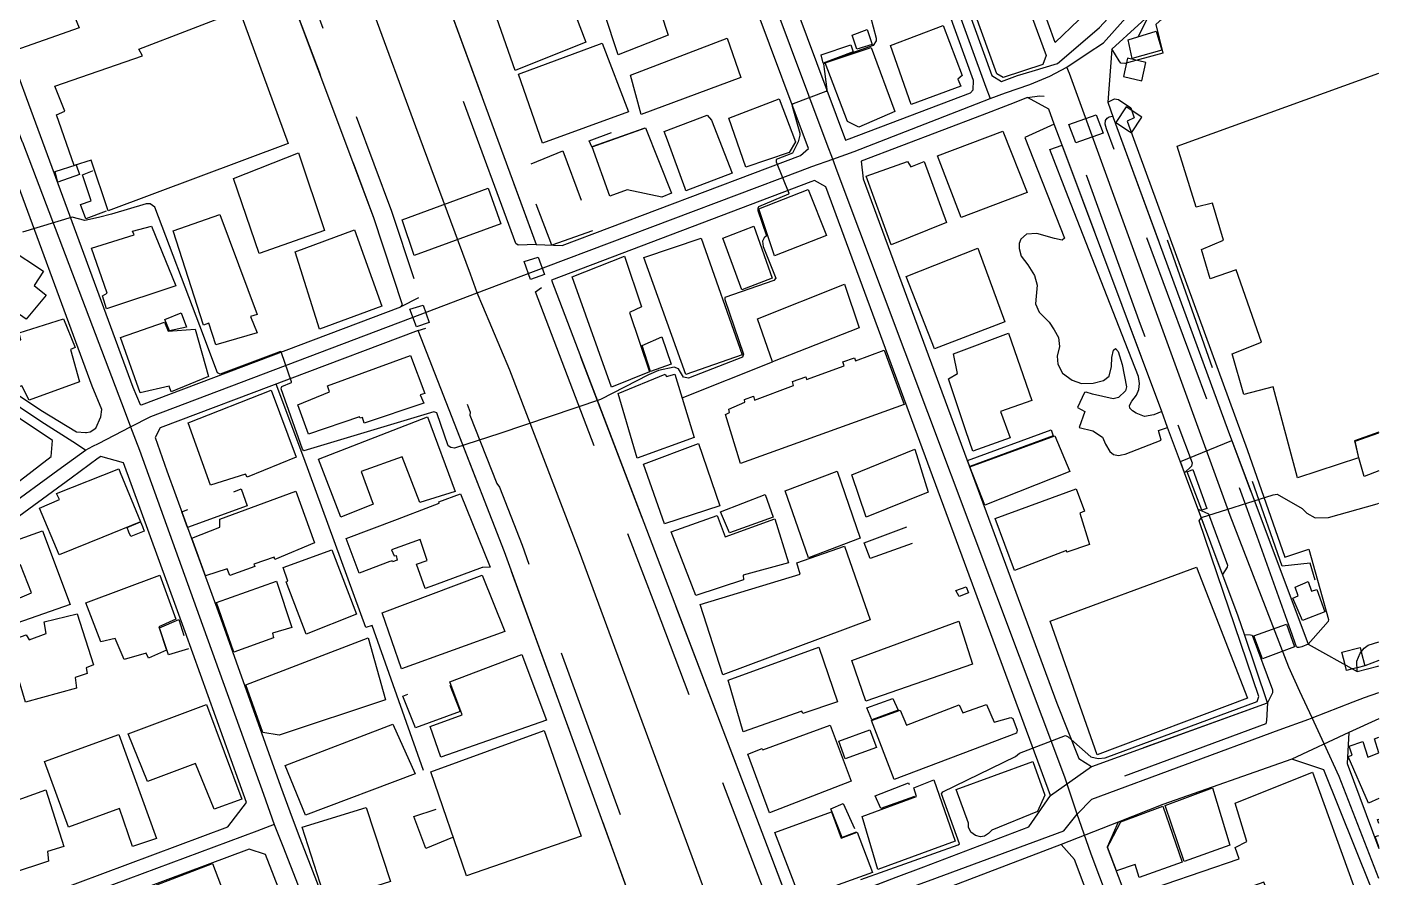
# Model space of a CAD drawing. Header units: millimetres. Extents: x 198785 to 203305, y 542885 to 545889.
# Drawn here: x 203008.6 to 203295.4, y 544906.7 to 545087.1 of the extents above; entities that cross this region are included whole.
import ezdxf

# ---------------------------------------------------------------- set-up
doc = ezdxf.new("R2010")
doc.units = ezdxf.units.MM
for name, pattern in [('FENCE_25K', [54.3, 28.7, -9.2, -16.4]), ('HIDDEN_BULD_25K', [28.8, 18.4, -10.4]), ('HIDDEN_IN_25K', [56.5, 36.5, -20])]:
    doc.linetypes.add(name, pattern=pattern)
for name, color, linetype in [('A0013114', 253, 'Continuous'), ('A0013117', 253, 'Continuous'), ('A0013118', 253, 'Continuous'), ('A0023214', 253, 'Continuous'), ('A0023217', 253, 'Continuous'), ('A0033324', 253, 'Continuous'), ('A0043325', 253, 'Continuous'), ('A0053326', 253, 'Continuous'), ('B0014111', 253, 'Continuous'), ('B0014112', 253, 'Continuous'), ('B0014113', 253, 'Continuous'), ('B0014114', 253, 'Continuous'), ('B0014115', 253, 'Continuous'), ('B0014116', 253, 'Continuous'), ('B0014118', 253, 'Continuous'), ('B0024120', 253, 'Continuous'), ('B0024127', 253, 'Continuous'), ('C0076117', 253, 'Continuous'), ('F0017111', 253, 'Continuous'), ('F0017114', 253, 'Continuous'), ('F0047224', 253, 'Continuous')]:
    doc.layers.add(name, color=color, linetype=linetype)

msp = doc.modelspace()

# ---------------------------------------------------------------- linework, layer by layer
at = {"layer": 'A0013114'}
for points in [[(203088.26, 545028.24), (203082.2, 545046.69), (203058.58, 545109.68), (203055.9, 545116.84), (203033.94, 545175.4)], [(203087.15, 545121.34), (203116.6, 545041.01)], [(203221.81, 545077.79), (203227.18, 545079.38), (203234.54, 545085.72)], [(203238.71, 545082.46), (203237.88, 545071.23), (203239, 545067.93), (203263.18, 545002.1), (203280.34, 544956.3), (203290.77, 544950.47), (203295.11, 544951.61), (203295.37, 544951.71)], [(203231.74, 544932.05), (203234.42, 544930.33), (203234.45, 544930.36), (203271.77, 544943.86), (203266.85, 544958.3), (203265.49, 544962.21), (203254.16, 544992.6), (203250.56, 545002.24), (203249.31, 545005.59), (203228.17, 545062.11), (203226.52, 545066.53), (203225.33, 545069.72), (203220.86, 545072.16)], [(203119.83, 545033.48), (203170.7, 544900.08), (203173.75, 544899.5), (203193, 544906.85), (203198.82, 544909.07), (203221.11, 544917.58), (203225.74, 544924.18)], [(203141.73, 544888.42), (203109.86, 544975.88), (203099.9, 545001.44), (203091.58, 545022.8)], [(203295.37, 544940.47), (203289.01, 544937.57)], [(203276.9, 544931.9), (203249.54, 544922.32), (203240.03, 544918.55), (203237.71, 544913.25)], [(203230.79, 544910.63), (203227.98, 544913.78), (203200.75, 544903.4)]]:
    msp.add_lwpolyline(points, dxfattribs=at)
at = {"layer": 'A0013117'}
for points in [[(203116.6, 545041.01), (203122.16, 545040.78), (203172.66, 545059.89), (203174.35, 545061.35), (203152.16, 545120.8), (203150.98, 545123.96), (203149.01, 545129.27), (203127.32, 545187.61), (203124.04, 545196.45), (203123.38, 545198.22), (203119.25, 545208.66), (203094.98, 545199.28), (203109.57, 545158.8), (203116.11, 545140.68), (203118.05, 545135.28), (203088.24, 545124.48), (203087.15, 545121.34)], [(203033.94, 545175.4), (203033.14, 545175.55), (203001.26, 545163.74), (202990.56, 545159.78), (202990.48, 545159.75), (202983.65, 545157.56), (202978.44, 545155.65), (202977.57, 545155.39), (202977.26, 545155.13), (202976.87, 545154.51), (202983.64, 545136.58), (202986.64, 545128.62), (202989.61, 545120.96), (203007.07, 545075.84), (203008.4, 545072.22), (203011.38, 545064.14), (203031.04, 545010.76), (203032.59, 545007.12), (203032.87, 545007.05), (203087.93, 545027.84), (203088.26, 545028.24)], [(203234.54, 545085.72), (203236.07, 545087.04), (203241.53, 545092.98), (203234.51, 545112.28), (203221.7, 545144.31), (203220.87, 545145.16), (203218, 545146.27), (203193.95, 545137.23), (203193.03, 545132.69), (203213.26, 545076.84), (203215.28, 545075.62), (203218.68, 545076.86), (203221.81, 545077.79)], [(203182.22, 545063.14), (203183.03, 545063.41), (203208.76, 545073.19), (203209.29, 545073.81), (203209.39, 545075.8), (203189.36, 545131.07), (203188.84, 545131.9), (203185.69, 545134.08), (203161.81, 545124.87), (203160, 545122.66), (203182.22, 545063.14)], [(203295.37, 545112.62), (203284.26, 545108.37), (203280.23, 545106.82), (203277.09, 545105.55), (203266.7, 545101.36), (203256.18, 545097.32), (203250.47, 545093.48), (203247.37, 545090.37), (203246.42, 545089.42), (203244.3, 545087.5), (203238.71, 545082.46)], [(203220.86, 545072.16), (203217.08, 545070.72), (203211.22, 545068.48), (203185.58, 545058.7), (203185.95, 545054.94), (203227.03, 544943.8), (203231.74, 544932.05)], [(203021.25, 545001.18), (203022.01, 545001.33), (203023.21, 545002.11), (203024.3, 545004.46), (203024.5, 545006.07), (203022.43, 545010.99), (203003.84, 545061.44), (202999.28, 545063.25), (202990.43, 545059.47), (202984.55, 545051.92), (202971.75, 545035.42), (202972.67, 545031.96), (202995.81, 545016.4), (203011.57, 545005.89), (203019.08, 545001.28), (203021.02, 545001.13), (203021.25, 545001.18)], [(202979.86, 544971.02), (203007.21, 544991.07), (203013.73, 544996.09), (203014, 544999.47), (202993.59, 545013.08), (202970.38, 545028.68), (202962.35, 545034.08), (202933.75, 545053.31), (202930.28, 545052.62), (202908.1, 545019.66), (202907.9, 545018.66), (202908.04, 545017.67), (202960.93, 544981.8), (202975.55, 544971.11), (202979.86, 544971.02)], [(203225.74, 544924.18), (203178.04, 545053.26), (203175.65, 545054.58), (203174.89, 545054.32), (203119.83, 545033.48)], [(203091.58, 545022.8), (203036.85, 545002.14), (203035.81, 545000.08), (203038.24, 544993.03), (203049.69, 544961.64), (203062.4, 544926.19), (203064.82, 544919.43), (203066.48, 544915.15), (203072.7, 544899.1), (203083.23, 544872.26), (203089.44, 544870.33), (203091.06, 544870.75), (203141.55, 544887.85), (203141.73, 544888.42)], [(202987.48, 544893.81), (203051.22, 544917.56), (203055.14, 544922.73), (203042.17, 544958.92), (203029.11, 544994.72), (203024.24, 544996.11), (203023.73, 544995.74), (203017.96, 544991.51), (202983.85, 544966.5), (202978.37, 544962.49), (202976.05, 544960.79), (202965.3, 544952.89), (202964.74, 544949.14), (202980.42, 544905.66), (202983.73, 544895.79), (202987.48, 544893.81)], [(203289.01, 544937.57), (203288.62, 544930.95), (203295.37, 544912.99)], [(203295.37, 544900.57), (203293.65, 544904.86), (203283.7, 544929.63), (203276.9, 544931.9)], [(202966.27, 544821.95), (202967.46, 544822.29), (202973.97, 544824.12), (202977.53, 544825.47), (203006.92, 544836.61), (203017.28, 544840.54), (203043.76, 544850.57), (203047.89, 544852.14), (203050.71, 544853.23), (203073.54, 544862.04), (203075.77, 544866.68), (203070.92, 544881.74), (203065.24, 544896.19), (203059.23, 544911.72), (203055.73, 544912.84), (202989.71, 544888.24), (202983.91, 544886.08), (202978.21, 544884.01), (202946.53, 544872.49), (202946.02, 544869.95), (202963.77, 544822.85), (202966.27, 544821.95)], [(203237.71, 544913.25), (203258.62, 544858.26), (203261.17, 544851.55), (203288.13, 544778.93)], [(203200.75, 544903.4), (203199.42, 544899.52), (203219.14, 544844.79), (203222.74, 544843.22), (203250.62, 544853.43), (203251.35, 544855.88), (203230.79, 544910.63)]]:
    msp.add_lwpolyline(points, dxfattribs=at)
at = {"layer": 'A0013118'}
for points in [[(203295.37, 545106.37), (203294.31, 545105.97), (203292.64, 545109.17), (203256.18, 545095), (203248.04, 545087.66), (203249.55, 545081.61), (203241.45, 545079.38), (203240.64, 545079.48), (203240.29, 545079.94), (203238.75, 545082.49)], [(203237.88, 545071.23), (203239.27, 545071.9), (203240.11, 545071.8), (203242.75, 545069.97), (203243.48, 545067.87), (203241.97, 545067.18), (203267.4, 544997.56), (203275.38, 544974.73), (203280.47, 544976.4), (203284.69, 544961.48), (203284.61, 544961.1), (203280.34, 544956.3)], [(203226.52, 545066.53), (203220.23, 545063.68), (203228.67, 545042.39), (203228.2, 545041.92), (203226.55, 545042.32), (203222.82, 545043.35), (203220.63, 545043.25), (203219.45, 545042.13), (203219.05, 545041.21), (203219.04, 545040.19), (203219.51, 545038.56), (203220.9, 545036.7), (203222.34, 545034.48), (203222.91, 545032.39), (203222.7, 545030.04), (203222.55, 545028.48), (203223.33, 545026.69), (203225.45, 545024.54), (203226.5, 545022.92), (203227.42, 545021.32), (203227.61, 545019.42), (203227.09, 545017.38), (203227.26, 545015.62), (203228.27, 545013.73), (203230.32, 545012.26), (203232.26, 545011.57), (203234.76, 545011.66), (203236.96, 545012.21), (203238.13, 545013.1), (203238.63, 545015.13), (203238.69, 545017.09), (203239.05, 545018.59), (203239.48, 545018.98), (203240.08, 545018.35), (203240.9, 545015.56), (203241.86, 545010.83), (203241.63, 545010), (203240.16, 545008.62), (203239.01, 545008.31), (203234.62, 545009.3), (203233.27, 545009.7), (203232.93, 545009.67), (203231.44, 545006.45), (203232.96, 545005.6), (203231.82, 545002.22), (203234.68, 545001.55), (203236.76, 545000.19), (203237.38, 544998.68), (203238.28, 544997.13), (203239.08, 544996.49), (203240.1, 544996.28), (203240.47, 544996.33), (203240.76, 544996.43), (203241.57, 544996.6), (203249.2, 544999.55), (203248.59, 545001.61), (203250.56, 545002.24)], [(203249.31, 545005.59), (203247.64, 545004.91), (203245.65, 545004.54), (203243.86, 545005.23), (203243.1, 545005.73), (203242.52, 545006.31), (203242.45, 545006.88), (203242.93, 545007.83), (203243.94, 545009.08), (203244.46, 545010.3), (203244.59, 545011.58), (203244.4, 545013.04), (203241.54, 545020.25), (203229.49, 545051.15), (203225.56, 545061.15), (203228.17, 545062.11)], [(203290.77, 544950.47), (203290.66, 544952.7), (203291.38, 544954.35), (203292.27, 544955.45), (203293.08, 544956.04), (203295.37, 544956.81)]]:
    msp.add_lwpolyline(points, dxfattribs=at)
at = {"layer": 'A0023214'}
for points in [[(203157.39, 544890.48), (203156.02, 544894.17), (203125.83, 544975.88), (203111, 545014.36), (203105.28, 545027.98), (203104.11, 545030.77), (203102.65, 545034.72), (203091.1, 545065.99), (203072.81, 545115.49), (203071.04, 545120.27), (203070.34, 545122.16), (203069.23, 545125.18), (203048.3, 545181.26), (203046.89, 545185.14), (203045.5, 545188.97), (203024, 545248.21), (203019.43, 545260.34), (203016.95, 545266.91), (203015.61, 545270.56), (203009.85, 545286.29), (203004.11, 545300.49), (202996.92, 545318.28)], [(203281.2, 544940.68), (203278.62, 544946.25), (203276.24, 544951.41), (203263.83, 544983.55), (203229.77, 545077.3), (203229.18, 545078.66)], [(203281.2, 544940.68), (203289.89, 544944.03), (203292.32, 544944.97), (203295.37, 544946.07)], [(203157.39, 544890.48), (203171.93, 544895.85), (203194.08, 544904.01), (203195.74, 544904.62), (203199.82, 544906.13), (203228.52, 544916.71), (203231.38, 544920.24), (203234.48, 544923.43), (203274.24, 544938.1), (203280.49, 544940.4), (203281.2, 544940.68)]]:
    msp.add_lwpolyline(points, dxfattribs=at)
at = {"layer": 'A0023217'}
for points in [[(203187.43, 545137.82), (203189, 545135.34), (203190.94, 545132.29), (203212.02, 545074.41), (203212.9, 545072)], [(203179.54, 545059.12), (203178.36, 545062.26), (203158.66, 545114.84), (203156.08, 545121.73), (203155.73, 545122.66), (203154.73, 545125.34)], [(203212.9, 545072), (203216.18, 545073.17), (203221.33, 545074.97), (203225.55, 545076.74), (203229.18, 545078.66), (203233.51, 545081.54), (203236.98, 545083.81), (203242.84, 545090.39), (203244.05, 545091.75)], [(203179.54, 545059.12), (203184.05, 545060.73), (203209.99, 545070.84), (203212.9, 545072)], [(203005.95, 545067.14), (203007.61, 545062.79), (203007.63, 545062.75), (203029.41, 545005.42), (203030.57, 545002.37)], [(203030.57, 545002.37), (203034.86, 545004.59), (203089.98, 545025.43), (203104.11, 545030.77), (203118.64, 545036.26), (203172.66, 545056.67), (203175.08, 545057.53), (203179.54, 545059.12)], [(203256.3, 544853.61), (203254.99, 544857.07), (203234.75, 544910.63), (203234.29, 544911.95), (203231.38, 544920.24), (203228.74, 544928.11), (203180.49, 545056.59), (203179.54, 545059.12)], [(203021.02, 544997.44), (203018.3, 544999.18), (203011.57, 545003.49), (202972.67, 545029.55), (202971.52, 545030.32), (202967.96, 545032.72)], [(203021.02, 544997.44), (203022.58, 544998.25), (203023.77, 544998.86), (203030.57, 545002.37)], [(203030.57, 545002.37), (203031.61, 544999.64), (203032.46, 544997.4), (203045.18, 544962.09), (203058.75, 544924.45), (203061.06, 544918.03)], [(202978.09, 544966.12), (202981.8, 544968.83), (203000.91, 544982.77), (203003.58, 544984.72), (203015.92, 544993.72), (203021.02, 544997.44)], [(203295.37, 544906.58), (203286.96, 544928.22), (203283.77, 544935.12), (203281.2, 544940.68)], [(203061.06, 544918.03), (203057.39, 544916.66), (203020.88, 544903.06), (202988.6, 544891.02), (202982.98, 544888.93)], [(203061.06, 544918.03), (203062.85, 544913.43), (203075.22, 544881.74), (203079.65, 544869.59), (203081.92, 544863.37)]]:
    msp.add_lwpolyline(points, dxfattribs=at)
at = {"layer": 'A0033324', "linetype": 'HIDDEN_IN_25K', "flags": 128}
for points in [[(203091.68, 545029.7), (203087.93, 545027.84), (203088.26, 545028.24), (203082.2, 545046.69), (203058.58, 545109.68), (203055.9, 545116.84), (203033.94, 545175.4), (203033.14, 545175.55), (203036.16, 545176.19), (203037.2, 545176.22), (203037.96, 545176.06), (203065.23, 545103.33), (203085.94, 545048.09), (203091.89, 545030), (203091.68, 545029.7)], [(203116.6, 545041.01), (203112.81, 545040.92), (203112.27, 545041.21), (203097.55, 545081.35), (203084.26, 545117.6), (203084.42, 545119.7), (203084.82, 545121.7), (203088.24, 545124.48), (203087.15, 545121.34), (203116.6, 545041.01)], [(203255.62, 544994.03), (203254.16, 544992.6), (203250.56, 545002.24), (203249.31, 545005.59), (203228.17, 545062.11), (203226.52, 545066.53), (203225.33, 545069.72), (203220.86, 545072.16), (203223.34, 545072.55), (203225.05, 545072.42), (203226.77, 545071.89), (203227.67, 545071.26), (203244.72, 545024.14), (203255.79, 544994.72), (203255.62, 544994.03)], [(203278.48, 544955.59), (203278.11, 544955.57), (203277.86, 544955.73), (203277.61, 544956.47), (203276.96, 544958.31), (203269.58, 544979.14), (203260.39, 545004.13), (203251.43, 545028.14), (203237.58, 545065.57), (203237.3, 545066.52), (203237.37, 545067.32), (203237.73, 545067.82), (203238.18, 545068.13), (203238.88, 545068.26), (203239, 545067.93), (203263.18, 545002.1), (203280.34, 544956.3), (203279.05, 544955.75), (203278.48, 544955.59)], [(203173.75, 544899.5), (203166.68, 544899.38), (203142.11, 544963.83), (203116.49, 545031.02), (203119.83, 545033.48), (203145.26, 544966.78), (203170.7, 544900.08), (203173.75, 544899.5)], [(203145.03, 544889.29), (203141.55, 544887.85), (203141.73, 544888.42), (203109.86, 544975.88), (203099.9, 545001.44), (203091.58, 545022.8), (203094.77, 545023.83), (203095.69, 545023.27), (203102.62, 545005.47), (203102.56, 545004.82), (203108.29, 544990.37), (203108.82, 544989.57), (203113.61, 544977.25), (203121.05, 544956.84), (203145.3, 544890.28), (203145.03, 544889.29)], [(203263.17, 544972.59), (203262.2, 544971.05), (203257.03, 544984.9), (203259.21, 544983.92), (203263.28, 544973.04), (203263.17, 544972.59)], [(203271.77, 544943.86), (203266.85, 544958.3), (203268.13, 544958.28), (203268.46, 544958.17), (203272.8, 544946.59), (203272.79, 544946), (203271.77, 544943.86)], [(203271.77, 544943.86), (203271.55, 544940.08), (203271.36, 544939.36), (203238.66, 544927.28), (203237.51, 544927.57), (203234.45, 544930.36), (203271.77, 544943.86)]]:
    msp.add_lwpolyline(points, dxfattribs=at)
at = {"layer": 'A0043325'}
for points in [[(203236.87, 545064.6), (203231.08, 545062.58), (203229.57, 545066.48), (203235.37, 545068.54), (203236.87, 545064.6)], [(203109.12, 545045.39), (203090.73, 545038.71), (203088.2, 545046.25), (203106.46, 545052.94), (203109.12, 545045.39)], [(203118.4, 545034.65), (203115.41, 545033.59), (203114.07, 545037.4), (203117.04, 545038.31), (203118.4, 545034.65)], [(203093.91, 545024.48), (203091.21, 545023.55), (203089.84, 545027.28), (203092.61, 545028.17), (203093.91, 545024.48)], [(203258.88, 544985.06), (203257.83, 544984.73), (203254.71, 544992.79), (203255.88, 544993.32), (203258.88, 544985.06)], [(203277.46, 544955.75), (203270.71, 544953.2), (203268.81, 544958.04), (203275.8, 544960.53), (203277.46, 544955.75)]]:
    msp.add_lwpolyline(points, dxfattribs=at)
at = {"layer": 'A0053326'}
for points in [[(203295.37, 544940.47), (203289.01, 544937.57), (203276.9, 544931.9), (203249.54, 544922.32), (203240.03, 544918.55), (203227.98, 544913.78), (203200.75, 544903.4), (203195.14, 544901.24), (203186.27, 544897.86), (203184.19, 544903.49), (203193, 544906.85), (203198.82, 544909.07), (203221.11, 544917.58), (203225.74, 544924.18), (203234.42, 544930.33), (203234.45, 544930.36), (203271.77, 544943.86), (203266.85, 544958.3), (203265.49, 544962.21), (203254.16, 544992.6), (203253.26, 544995.03), (203264.18, 544999.45), (203280.34, 544956.3)], [(203280.34, 544956.3), (203290.77, 544950.47), (203295.11, 544951.61), (203295.37, 544951.71)]]:
    msp.add_lwpolyline(points, dxfattribs=at)
at = {"layer": 'B0014111'}
for points in [[(203236.75, 545093.53), (203226.7, 545083.89), (203222.24, 545096.22), (203223.46, 545096.68), (203222.39, 545099.91), (203223.43, 545100.31), (203223.2, 545101.11), (203234.65, 545105.75), (203238.5, 545095.81), (203236.53, 545094.18), (203236.75, 545093.53)], [(203144.64, 545085.42), (203134.01, 545081.22), (203128.17, 545099.06), (203141.28, 545104.25), (203144.11, 545096.23), (203141.51, 545094.98), (203144.64, 545085.42)], [(203127.12, 545083.91), (203112.15, 545077.91), (203106.8, 545093.31), (203121.52, 545098.79), (203127.12, 545083.91)], [(203063.98, 545062.46), (203025.85, 545048.13), (203022.25, 545058.94), (203018.61, 545057.81), (203014.85, 545068.5), (203016.66, 545069.28), (203014.52, 545074.59), (203033.12, 545081.01), (203032.31, 545082.44), (203053.69, 545090.67), (203063.98, 545062.46)], [(203249.33, 545082.21), (203243.05, 545080.48), (203242.2, 545084.45), (203248.1, 545086.23), (203249.33, 545082.21)], [(203136.23, 545069.16), (203117.96, 545062.52), (203112.83, 545077.13), (203130.62, 545083.71), (203136.23, 545069.16)], [(203160, 545076.47), (203138.88, 545068.61), (203136.59, 545076.94), (203157.1, 545084.77), (203160, 545076.47)], [(203192.72, 545069.25), (203185.05, 545065.9), (203182.65, 545067.09), (203177.93, 545079.53), (203187.64, 545082.82), (203192.72, 545069.25)], [(203295.37, 545001.26), (203290.21, 544999.39), (203291.06, 544995.77), (203278.11, 544991.52), (203272.93, 545010.82), (203266.72, 545009.22), (203264.25, 545017.83), (203270.46, 545020.34), (203265.09, 545035.65), (203259.57, 545033.78), (203257.74, 545039.94), (203262.42, 545041.94), (203260.05, 545049.81), (203256.64, 545048.92), (203252.57, 545061.87), (203295.37, 545077.32)], [(203170.31, 545060.55), (203161.1, 545057.43), (203157.5, 545067.84), (203168.18, 545071.92), (203171.59, 545062.8), (203170.31, 545060.55)], [(203158.15, 545056.17), (203148.39, 545052.41), (203148.21, 545052.91), (203144.44, 545063.16), (203143.75, 545065.02), (203152.89, 545068.46), (203153.82, 545067.41), (203158.15, 545056.17)], [(203139.79, 545065.73), (203145.35, 545051.88), (203143.24, 545051.04), (203135.94, 545052.62), (203132.24, 545051.31), (203128.49, 545061.71), (203139.79, 545065.73)], [(203071.73, 545044.02), (203057.85, 545039.15), (203052.38, 545055.05), (203066.17, 545060.47), (203071.73, 545044.02)], [(203195.4, 545058.65), (203196.06, 545057.49), (203198.92, 545058.6), (203203.63, 545045.67), (203191.94, 545040.94), (203186.6, 545055.51), (203195.4, 545058.65)], [(203178.22, 545042.94), (203167.14, 545038.61), (203163.86, 545048.59), (203174.32, 545052.68), (203178.22, 545042.94)], [(203040.16, 545032.23), (203025.45, 545027.4), (203024.63, 545030.15), (203025.63, 545030.73), (203022.3, 545040.26), (203031.31, 545043.08), (203031.02, 545043.82), (203035.03, 545044.92), (203040.16, 545032.23)], [(203166.69, 545033.87), (203160.26, 545031.43), (203156.18, 545042.37), (203162.8, 545044.92), (203166.69, 545033.87)], [(203083.85, 545027.93), (203070.66, 545023.05), (203065.52, 545039.5), (203078.07, 545044.14), (203083.85, 545027.93)], [(203012.69, 545030.31), (203008.43, 545025.19), (202999.04, 545031.73), (203004.81, 545040.19), (203012.09, 545035.35), (203010.16, 545032.31), (203012.69, 545030.31)], [(203216.03, 545024.62), (203201.11, 545018.87), (203195.08, 545034.27), (203210.3, 545040.26), (203216.03, 545024.62)], [(203140.65, 545014), (203132.59, 545010.79), (203124.24, 545034.14), (203135.35, 545038.56), (203138.97, 545027.83), (203136.39, 545026.64), (203140.65, 545014)], [(203185.12, 545023.37), (203166.75, 545016.12), (203163.58, 545025.25), (203182, 545032.64), (203185.12, 545023.37)], [(203019.71, 545011.89), (203009.09, 545008.05), (203007.5, 545011.03), (203005.33, 545010.3), (203003.45, 545016.06), (203006.14, 545016.93), (203005.26, 545020.17), (203007.33, 545020.84), (203006.98, 545022.31), (203016.32, 545025.24), (203018.81, 545019.16), (203017.82, 545018.79), (203019.71, 545011.89)], [(203037.74, 545024.55), (203038.52, 545022.67), (203044.28, 545023.07), (203047.12, 545013.06), (203039.17, 545009.76), (203038.74, 545010.96), (203032.59, 545009.57), (203028.42, 545021.32), (203037.74, 545024.55)], [(203217.12, 545000.03), (203209.26, 544997.24), (203207.76, 545001.5), (203204.08, 545012.52), (203205.99, 545013.7), (203205.14, 545017.82), (203216.78, 545022.21), (203221.72, 545007.95), (203215.13, 545005.59), (203215.62, 545004.28), (203217.12, 545000.03)], [(203092.79, 545007.39), (203080.16, 545003.15), (203079.78, 545004.36), (203079.3, 545004.21), (203079.12, 545004.51), (203068.3, 545000.79), (203066.09, 545007), (203072.74, 545009.77), (203072.32, 545011.06), (203089.96, 545017.51), (203092.98, 545009.46), (203092.04, 545009.12), (203092.79, 545007.39)], [(203146.04, 545013.53), (203150.13, 545000.12), (203138.01, 544995.69), (203133.97, 545009.46), (203143.94, 545013.51), (203144.26, 545013.04), (203146.04, 545013.53)], [(203065.7, 544995.91), (203055.31, 544991.72), (203054.98, 544992.34), (203047.55, 544989.98), (203042.77, 545003.19), (203060.41, 545010.17), (203065.7, 544995.91)], [(203093.57, 545004.52), (203099.4, 544988.69), (203091.95, 544986.34), (203088.18, 544996.04), (203079.5, 544992.89), (203082.03, 544985.97), (203075.15, 544983.21), (203070.43, 544995.49), (203093.57, 545004.52)], [(203155.54, 544985.65), (203143.81, 544981.83), (203139.4, 544994.46), (203151.02, 544998.82), (203155.54, 544985.65)], [(203024.68, 544978.97), (203015.45, 544975.21), (203011.27, 544985.09), (203015.52, 544986.96), (203014.9, 544988.24), (203028.08, 544993.43), (203028.38, 544992.69), (203032.65, 544982.22), (203024.68, 544978.97)], [(203100.56, 544988.16), (203106.88, 544972.58), (203105.27, 544972.56), (203105.16, 544972.56), (203095.04, 544968.8), (203093.09, 544968.08), (203093.09, 544968.1), (203091.26, 544973.23), (203093.5, 544974), (203091.97, 544978.46), (203085.93, 544976.3), (203086.49, 544974.99), (203086.89, 544975.06), (203087.15, 544974.11), (203086.17, 544973.76), (203086.05, 544973.96), (203085.6, 544973.79), (203079.08, 544971.35), (203076.28, 544978.67), (203087.21, 544982.81), (203094.18, 544985.45), (203096.05, 544986.16), (203095.95, 544986.46), (203100.56, 544988.16)], [(203166.9, 544983.18), (203157.65, 544979.89), (203155.7, 544984.33), (203165.19, 544987.99), (203166.9, 544983.18)], [(203155.03, 544983.56), (203156.71, 544979.02), (203167.23, 544982.85), (203170.16, 544973.5), (203160.55, 544970.94), (203160.62, 544969.89), (203150.5, 544966.58), (203145.23, 544980.07), (203155.03, 544983.56)], [(203011.92, 544980.34), (203017.8, 544964.72), (203002.11, 544959.22), (203001.08, 544963.53), (203009.58, 544967.14), (203007.22, 544973.11), (202997.79, 544970.34), (202996.63, 544974.86), (203011.92, 544980.34)], [(203078.5, 544962.64), (203067.85, 544958.41), (203063.6, 544969.49), (203063.96, 544969.61), (203062.96, 544972.56), (203073.26, 544976.32), (203078.5, 544962.64)], [(203187.49, 544961.43), (203156.22, 544949.78), (203151.39, 544964.7), (203172.59, 544971.15), (203171.87, 544973.52), (203181.98, 544977.05), (203187.49, 544961.43)], [(203036.56, 544959.97), (203038.22, 544955.04), (203034.35, 544953.32), (203033.89, 544954.35), (203029.19, 544953.05), (203027.31, 544957.46), (203024.29, 544956.76), (203021.09, 544965.04), (203036.81, 544970.9), (203040.16, 544961.58), (203036.56, 544959.97)], [(203109.97, 544958.98), (203088.06, 544951.08), (203083.92, 544962.95), (203105.15, 544970.95), (203109.97, 544958.98)], [(203267.49, 544944.87), (203235.64, 544932.84), (203225.67, 544961.19), (203256.71, 544972.64), (203267.49, 544944.87)], [(203060.89, 544957.63), (203052.51, 544954.61), (203048.77, 544965.13), (203061.51, 544969.64), (203064.77, 544959.83), (203060.69, 544958.62), (203060.89, 544957.63)], [(203280.37, 544969.55), (203281.08, 544967.51), (203282.17, 544967.86), (203283.89, 544963.15), (203279.15, 544961.33), (203277.12, 544966.07), (203278.21, 544966.5), (203277.6, 544968.39), (203280.37, 544969.55)], [(203019.26, 544962.71), (203022.68, 544951.9), (203021.13, 544951.3), (203021.35, 544950.08), (203018.81, 544949.24), (203019.12, 544946.94), (203008.31, 544944), (203004.49, 544956.88), (203008.46, 544958.24), (203009.04, 544957.18), (203012.65, 544958.55), (203012.27, 544961.01), (203019.26, 544962.71)], [(203209.18, 544952.01), (203186.55, 544944.23), (203183.6, 544952.8), (203206.25, 544961.16), (203209.18, 544952.01)], [(203084.68, 544944.51), (203062.11, 544936.98), (203058.66, 544937.56), (203055.02, 544947.65), (203080.97, 544957.65), (203084.68, 544944.51)], [(203118.78, 544940.19), (203096.39, 544932.34), (203094.12, 544938.86), (203100.92, 544941.33), (203098.33, 544948.32), (203113.56, 544954.06), (203118.78, 544940.19)], [(203180.5, 544944.05), (203173.15, 544941.6), (203172.93, 544942.08), (203160.53, 544937.72), (203157.33, 544948.63), (203176.59, 544955.65), (203180.5, 544944.05)], [(203046.69, 544943.51), (203054.21, 544923.39), (203048.34, 544921.33), (203044.34, 544930.96), (203034.16, 544927.17), (203030.05, 544937.29), (203046.69, 544943.51)], [(203212.11, 544943.48), (203213.77, 544939.73), (203217.3, 544940.76), (203217.74, 544940.52), (203218.65, 544938.02), (203218.5, 544937.38), (203192.55, 544927.59), (203187.73, 544940.07), (203193.85, 544942.3), (203195.15, 544939.1), (203206.33, 544943.4), (203207.1, 544941.74), (203212.11, 544943.48)], [(203090.94, 544928.81), (203067.71, 544920.05), (203063.36, 544930.53), (203086.2, 544939.31), (203090.94, 544928.81)], [(203178.98, 544939.12), (203183.45, 544927.25), (203166.12, 544920.55), (203161.5, 544932.98), (203164.54, 544934.13), (203164.67, 544933.88), (203178.98, 544939.12)], [(203126.15, 544915.6), (203101.81, 544907.17), (203094.26, 544929.21), (203118.34, 544938), (203126.15, 544915.6)], [(203188.77, 544934.34), (203182.15, 544931.99), (203180.84, 544935.69), (203187.36, 544938.1), (203188.77, 544934.34)], [(203295.37, 544923.54), (203293.14, 544922.6), (203288.82, 544932.44), (203289.72, 544932.76), (203289.06, 544934.63), (203291.93, 544935.65), (203293.01, 544932.32), (203295.38, 544933.24), (203294.42, 544936.21), (203295.37, 544936.56)], [(203211.74, 544915.55), (203210.83, 544915.43), (203209.78, 544915.75), (203208.81, 544916.44), (203208.32, 544917.46), (203208.28, 544917.99), (203208.35, 544918.33), (203205.7, 544925.48), (203221.94, 544931.44), (203224.53, 544924.24), (203222.98, 544920.84), (203213.24, 544916.87), (203212.58, 544916.13), (203211.74, 544915.55)], [(203205.48, 544914.48), (203189.07, 544908.5), (203185.73, 544919.71), (203197.3, 544923.98), (203196.71, 544925.83), (203200.97, 544927.54), (203205.48, 544914.48)], [(203281.3, 544929.15), (203289.95, 544905.13), (203273.51, 544899.46), (203270.96, 544905.84), (203267.59, 544904.65), (203267.93, 544903.58), (203244.87, 544895.27), (203242.17, 544902.69), (203265.75, 544910.75), (203264.89, 544913.2), (203267.38, 544914.43), (203264.87, 544922.55), (203281.3, 544929.15)], [(203013.17, 544910.28), (203005.24, 544907.63), (203004.75, 544908.91), (202999.83, 544907.56), (202995.93, 544919.49), (203000.7, 544920.62), (203000.58, 544921.06), (203012.61, 544925.4), (203016.41, 544913.4), (203012.93, 544912.29), (203013.17, 544910.28)], [(203263.75, 544913.68), (203254.09, 544910.21), (203250.04, 544922.1), (203260.09, 544925.79), (203263.75, 544913.68)], [(203085.68, 544905.98), (203072.09, 544901.68), (203066.98, 544917.47), (203080.53, 544921.67), (203085.68, 544905.98)], [(203253.62, 544910.04), (203244.53, 544906.78), (203243.65, 544909.56), (203239.72, 544908.2), (203237.78, 544913.24), (203238.32, 544914.19), (203240.61, 544918.64), (203249.57, 544921.93), (203253.62, 544910.04)], [(203179.29, 544920.75), (203181.34, 544915.15), (203184.69, 544916.44), (203187.95, 544907.9), (203172.59, 544902.35), (203167.26, 544916.36), (203179.29, 544920.75)], [(203295.37, 544918.25), (203295.08, 544919.09), (203295.37, 544919.2)], [(203295.37, 544913.34), (203294.59, 544915.49), (203295.37, 544915.73)], [(203050.64, 544899.65), (203039.82, 544895.39), (203036.13, 544905.27), (203047.96, 544909.76), (203051.36, 544900.86), (203050.64, 544899.65)]]:
    msp.add_lwpolyline(points, dxfattribs=at)
at = {"layer": 'B0014112'}
for points in [[(203226.3, 545000.43), (203208.6, 544993.99), (203208.1, 544995.2), (203225.82, 545001.75), (203226.3, 545000.43)], [(203199.76, 544988.53), (203186.58, 544983.23), (203183.59, 544992.18), (203196.94, 544997.63), (203199.76, 544988.53)], [(203028.11, 544937.13), (203036.05, 544915.09), (203031.02, 544913.36), (203028.23, 544921.46), (203017.41, 544917.48), (203012.32, 544931.41), (203028.11, 544937.13)]]:
    msp.add_lwpolyline(points, dxfattribs=at)
at = {"layer": 'B0014113'}
for points in [[(203224.09, 545079.2), (203215.69, 545076.43), (203214.33, 545077.24), (203206.61, 545098.56), (203216.87, 545102.57), (203224.78, 545081.07), (203224.09, 545079.2)], [(203019.65, 545086.98), (203004.86, 545081.74), (203002.08, 545089.62), (203016.45, 545094.93), (203019.65, 545086.98)], [(203206.67, 545074.59), (203196.13, 545070.74), (203191.74, 545083.25), (203202.92, 545087.45), (203206.98, 545076.84), (203206.08, 545076.09), (203206.67, 545074.59)], [(203220.76, 545052.02), (203206.73, 545046.74), (203201.74, 545059.85), (203215.63, 545065.04), (203220.76, 545052.02)], [(203190.43, 545018.63), (203194.65, 545007.1), (203159.94, 544994.61), (203156.75, 545005), (203157.6, 545005.44), (203157.49, 545006.09), (203160.86, 545007.57), (203160.79, 545008.14), (203162.69, 545008.84), (203162.95, 545008.04), (203171.19, 545011.12), (203170.99, 545011.99), (203173.82, 545013), (203173.97, 545012.42), (203181.91, 545015.3), (203181.67, 545016.15), (203184.1, 545017.01), (203184.37, 545016.36), (203190.43, 545018.63)], [(203229.83, 544992.9), (203211.75, 544985.79), (203208.63, 544993.92), (203226.62, 545000.49), (203229.83, 544992.9)], [(203185.37, 544978.73), (203174.4, 544974.62), (203169.43, 544988.79), (203180.43, 544993), (203185.37, 544978.73)], [(203234.01, 544977.45), (203229.2, 544975.79), (203229.07, 544976.16), (203218.08, 544971.91), (203213.96, 544982.93), (203231.14, 544989.24), (203232.9, 544984.45), (203231.93, 544984.09), (203234.01, 544977.45)]]:
    msp.add_lwpolyline(points, dxfattribs=at)
at = {"layer": 'B0014114', "linetype": 'HIDDEN_BULD_25K', "flags": 128}
msp.add_lwpolyline([(203128.55, 545043.9), (203119.91, 545040.92), (203113.64, 545057.35), (203122.26, 545060.91), (203128.55, 545043.9)], dxfattribs=at)
at = {"layer": 'B0014115'}
for points in [[(203056.01, 545025.78), (203057.43, 545022.31), (203048.66, 545019.72), (203047.21, 545024.36), (203046.08, 545023.93), (203039.62, 545043.93), (203049.54, 545047.4), (203057.46, 545026.21), (203056.01, 545025.78)], [(203160.3, 545017.64), (203148.38, 545013.47), (203139.43, 545038.27), (203151.61, 545042.35), (203160.3, 545017.64)], [(203069.62, 544977.76), (203061.15, 544974.23), (203061.01, 544974.75), (203056.72, 544973.24), (203056.95, 544972.74), (203051.62, 544970.82), (203051.08, 544972.27), (203046.5, 544970.78), (203043.58, 544978.76), (203049.52, 544981.1), (203049.52, 544982.76), (203065.66, 544988.74), (203069.62, 544977.76)]]:
    msp.add_lwpolyline(points, dxfattribs=at)
at = {"layer": 'B0014116', "linetype": 'HIDDEN_BULD_25K', "flags": 128}
for points in [[(203187.88, 545083.43), (203184.63, 545082.42), (203183.66, 545085.42), (203186.85, 545086.63), (203187.88, 545083.43)], [(203183.87, 545081.86), (203177.47, 545079.5), (203177.06, 545081.22), (203183.35, 545083.38), (203183.87, 545081.86)], [(203019.77, 545055.88), (203015.17, 545054.26), (203014.55, 545056.52), (203019.02, 545057.89), (203019.77, 545055.88)], [(203025.4, 545048.07), (203021.09, 545046.44), (203019.99, 545049.51), (203022.23, 545050.31), (203020.41, 545055.83), (203022.53, 545056.62), (203025.4, 545048.07)], [(203042.47, 545023.53), (203038.8, 545022.7), (203037.85, 545025.12), (203041.31, 545026.51), (203042.47, 545023.53)], [(203295.37, 544993.01), (203292.22, 544991.85), (203291.14, 544995.8), (203290.34, 544999.3), (203295.37, 545001.12)], [(203055.33, 544985.62), (203042.68, 544981), (203041.47, 544984.36), (203054.03, 544989.19), (203055.33, 544985.62)], [(203033.46, 544980.24), (203030.6, 544979.13), (203030.24, 544980.05), (203029.85, 544981.05), (203032.71, 544982.22), (203033.08, 544981.25), (203033.46, 544980.24)], [(203042.86, 544955.28), (203038.64, 544954.04), (203036.71, 544959.78), (203040.79, 544961.49), (203042.86, 544955.28)], [(203100.49, 544942.03), (203091, 544938.57), (203088.36, 544945.28), (203097.82, 544948.88), (203100.49, 544942.03)], [(203193.41, 544942.31), (203187.8, 544940.25), (203186.74, 544942.79), (203192.25, 544944.75), (203193.41, 544942.31)], [(203196.89, 544923.99), (203189.73, 544921.45), (203188.55, 544924.15), (203195.58, 544926.85), (203196.89, 544923.99)], [(203098.89, 544915.27), (203093.18, 544912.95), (203090.69, 544919.77), (203096.68, 544921.74), (203098.89, 544915.27)], [(203184.47, 544916.4), (203181.54, 544915.29), (203179.09, 544921.34), (203181.74, 544922.51), (203184.47, 544916.4)]]:
    msp.add_lwpolyline(points, dxfattribs=at)
at = {"layer": 'B0014118', "linetype": 'HIDDEN_BULD_25K', "flags": 128}
for points in [[(203139.69, 545065.71), (203128.4, 545061.72), (203127.87, 545063.02), (203139.1, 545067.22), (203139.69, 545065.71)], [(203208.32, 544967.14), (203206.31, 544966.4), (203205.66, 544967.65), (203207.8, 544968.42), (203208.32, 544967.14)]]:
    msp.add_lwpolyline(points, dxfattribs=at)
at = {"layer": 'B0024120', "linetype": 'FENCE_25K', "flags": 128}
for points in [[(203244.29, 545085.08), (203246.26, 545088.97), (203257.76, 545097.86), (203295.37, 545112.1)], [(203281.83, 544969.86), (203280.8, 544973.43), (203274.85, 544972.82), (203242.45, 545064.99)], [(203147.56, 545008.54), (203166.75, 545016.12)], [(203295.37, 544952.84), (203292.39, 544951.67)]]:
    msp.add_lwpolyline(points, dxfattribs=at)
at = {"layer": 'B0024127'}
for points in [[(203241.16, 545076.62), (203245.06, 545075.73), (203245.95, 545079.63), (203242.05, 545080.52), (203241.16, 545076.62)], [(203239.57, 545066.9), (203242.45, 545064.99), (203242.9, 545064.69), (203245.11, 545068.03), (203241.77, 545070.23), (203239.57, 545066.9)]]:
    msp.add_lwpolyline(points, dxfattribs=at)
at = {"layer": 'C0076117'}
for points in [[(203140.84, 545014.11), (203139.09, 545019.62), (203143.25, 545021.42), (203145.28, 545015.67), (203140.84, 545014.11)], [(203196.37, 544977.64), (203187.45, 544974.45), (203186.16, 544977.75), (203195.2, 544981.18)], [(203288.51, 544950.69), (203288.2, 544951.91), (203287.53, 544954.56), (203291.41, 544955.55), (203291.63, 544954.66), (203292.39, 544951.67), (203290.73, 544951.25), (203289.8, 544951.02), (203288.51, 544950.69)]]:
    msp.add_lwpolyline(points, dxfattribs=at)
at = {"layer": 'F0017111', "elevation": 60}
msp.add_lwpolyline([(203185.5, 544906.38), (203206.1, 544913.73), (203206.39, 544913.92), (203202.57, 544924.55), (203202.87, 544924.94), (203218.27, 544932.48), (203219.15, 544933.17), (203228.88, 544936.92), (203229.49, 544936.67), (203234.24, 544932.38), (203235.84, 544932.02), (203237.27, 544932.2), (203269.53, 544944.13), (203269.89, 544945.2), (203257.23, 544982.42), (203257.77, 544983.13), (203272.92, 544987.94), (203273.81, 544988.12), (203279.11, 544985.06), (203280.1, 544984.09), (203281.88, 544983.09), (203284.66, 544983.12), (203295.01, 544986.06), (203295.37, 544986.18)], dxfattribs=at)
at = {"layer": 'F0017114', "elevation": 50}
msp.add_lwpolyline([(203187.44, 545089.61), (203188.76, 545084.77), (203188.76, 545084.44), (203188.71, 545084.23), (203188.11, 545083.22), (203177.71, 545079.54), (203177.53, 545079.32), (203178.27, 545073.92), (203178.23, 545073.73), (203178.04, 545073.5), (203171.13, 545070.87), (203171.01, 545070.76), (203170.89, 545070.6), (203170.89, 545070.37), (203172.52, 545064.66), (203172.52, 545064.24), (203172.17, 545062.77), (203171.01, 545060.37), (203167.53, 545059.04), (203167.53, 545058.55), (203170.18, 545051.92), (203170.1, 545051.67), (203163.79, 545049.02), (203163.63, 545048.69), (203163.63, 545048.27), (203165.45, 545042.83), (203164.95, 545042.41), (203164.62, 545041.75), (203164.79, 545040.59), (203167.44, 545033.88), (203167.02, 545033.38), (203156.66, 545029.82), (203156.66, 545029.4), (203160.58, 545017.76), (203160.39, 545017.12), (203148.9, 545012.65), (203147.89, 545012.87), (203146.81, 545014.65), (203145.85, 545015.03), (203142.58, 545014.29), (203140.47, 545013.38), (203130.23, 545008.14), (203108.92, 545000.93), (203099.26, 544997.86), (203098.52, 544997.95), (203097.93, 544998.36), (203095.56, 545005.33), (203094.89, 545005.57), (203067.35, 544997.28), (203067.07, 544997.65), (203062.55, 545010.41), (203062.56, 545010.74), (203062.65, 545010.91), (203064.71, 545011.78), (203064.74, 545011.94), (203062.62, 545018.05), (203062.51, 545018.3), (203062.36, 545018.36), (203061.47, 545018), (203049.57, 545013.56), (203048.99, 545013.81), (203045.26, 545023.76), (203035.7, 545048.94), (203034.71, 545049.68), (203033.9, 545049.62), (203026.5, 545047.45), (203023.76, 545046.76), (203020.9, 545046.08), (203018.17, 545046.82), (203007.62, 545043.62)], dxfattribs=at)
at = {"layer": 'F0047224'}
msp.add_lwpolyline([(203092.74, 544929.51), (203081.79, 544960.21), (203080.48, 544959.79), (203067.35, 544995.81), (203061.48, 545011.44)], dxfattribs=at)

doc.saveas('drawing.dxf')
